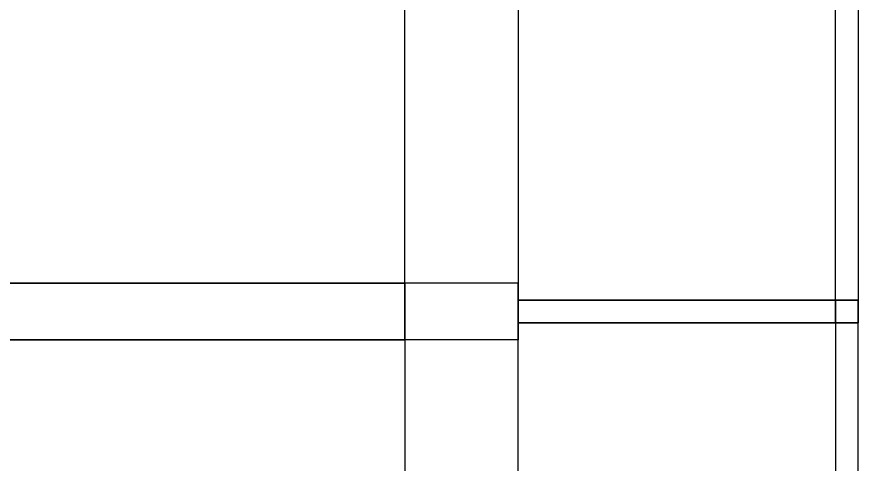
# Model space of a CAD drawing. Header units: millimetres. Extents: x 0 to 145404, y 0 to 194550.
# Drawn here: x 44405 to 47375, y 96407 to 97986 of the extents above; entities that cross this region are included whole.
import ezdxf

# ---------------------------------------------------------------- set-up
doc = ezdxf.new("R2010")
doc.units = ezdxf.units.MM
for name, color, linetype, lineweight in [('АР - Монолит', 56, 'Continuous', 30), ('АР - Наружная стена', 144, 'Continuous', 30), ('АР - Перегородки 80', 32, 'Continuous', 30)]:
    doc.layers.add(name, color=color, linetype=linetype, lineweight=lineweight)

# ---------------------------------------------------------------- blocks, each defined once
blk = doc.blocks.new('Квартира 1К 6300 тип 36')
at = {"layer": 'АР - Монолит'}
blk.add_lwpolyline([(0, 6500), (0, 6300), (5650, 6300), (5650, 6500)], close=True, dxfattribs=at)
at = {"layer": 'АР - Наружная стена'}
blk.add_lwpolyline([(6050, 3210), (6050, 6500), (5650, 6500), (5650, 3210)], close=True, dxfattribs=at)
at = {"layer": 'АР - Перегородки 80'}
for points in [[(6050, 6360), (7250, 6360), (7250, 6440), (6050, 6440)], [(7250, 3530), (7250, 6440), (7170, 6440), (7170, 3530)]]:
    blk.add_lwpolyline(points, close=True, dxfattribs=at)
blk = doc.blocks.new('Квартира 1К 6300 тип 36-1')
at = {"layer": 'АР - Монолит'}
blk.add_lwpolyline([(0, 0), (0, 200), (5650, 200), (5650, 0)], close=True, dxfattribs=at)
at = {"layer": 'АР - Наружная стена'}
blk.add_lwpolyline([(6050, 3290), (6050, 0), (5650, 0), (5650, 3290)], close=True, dxfattribs=at)
at = {"layer": 'АР - Перегородки 80'}
for points in [[(7250, 2970), (7250, 60), (7170, 60), (7170, 2970)], [(6050, 140), (7250, 140), (7250, 60), (6050, 60)]]:
    blk.add_lwpolyline(points, close=True, dxfattribs=at)
blk = doc.blocks.new('V_Section_3')
for name, p in [('Квартира 1К 6300 тип 36-1', (8950, -6500)), ('Квартира 1К 6300 тип 36', (8950, -12800))]:
    blk.add_blockref(name, p)

msp = doc.modelspace()

# ---------------------------------------------------------------- block references
msp.add_blockref('V_Section_3', (31175.5, 103346.1, 0))

doc.saveas('drawing.dxf')
